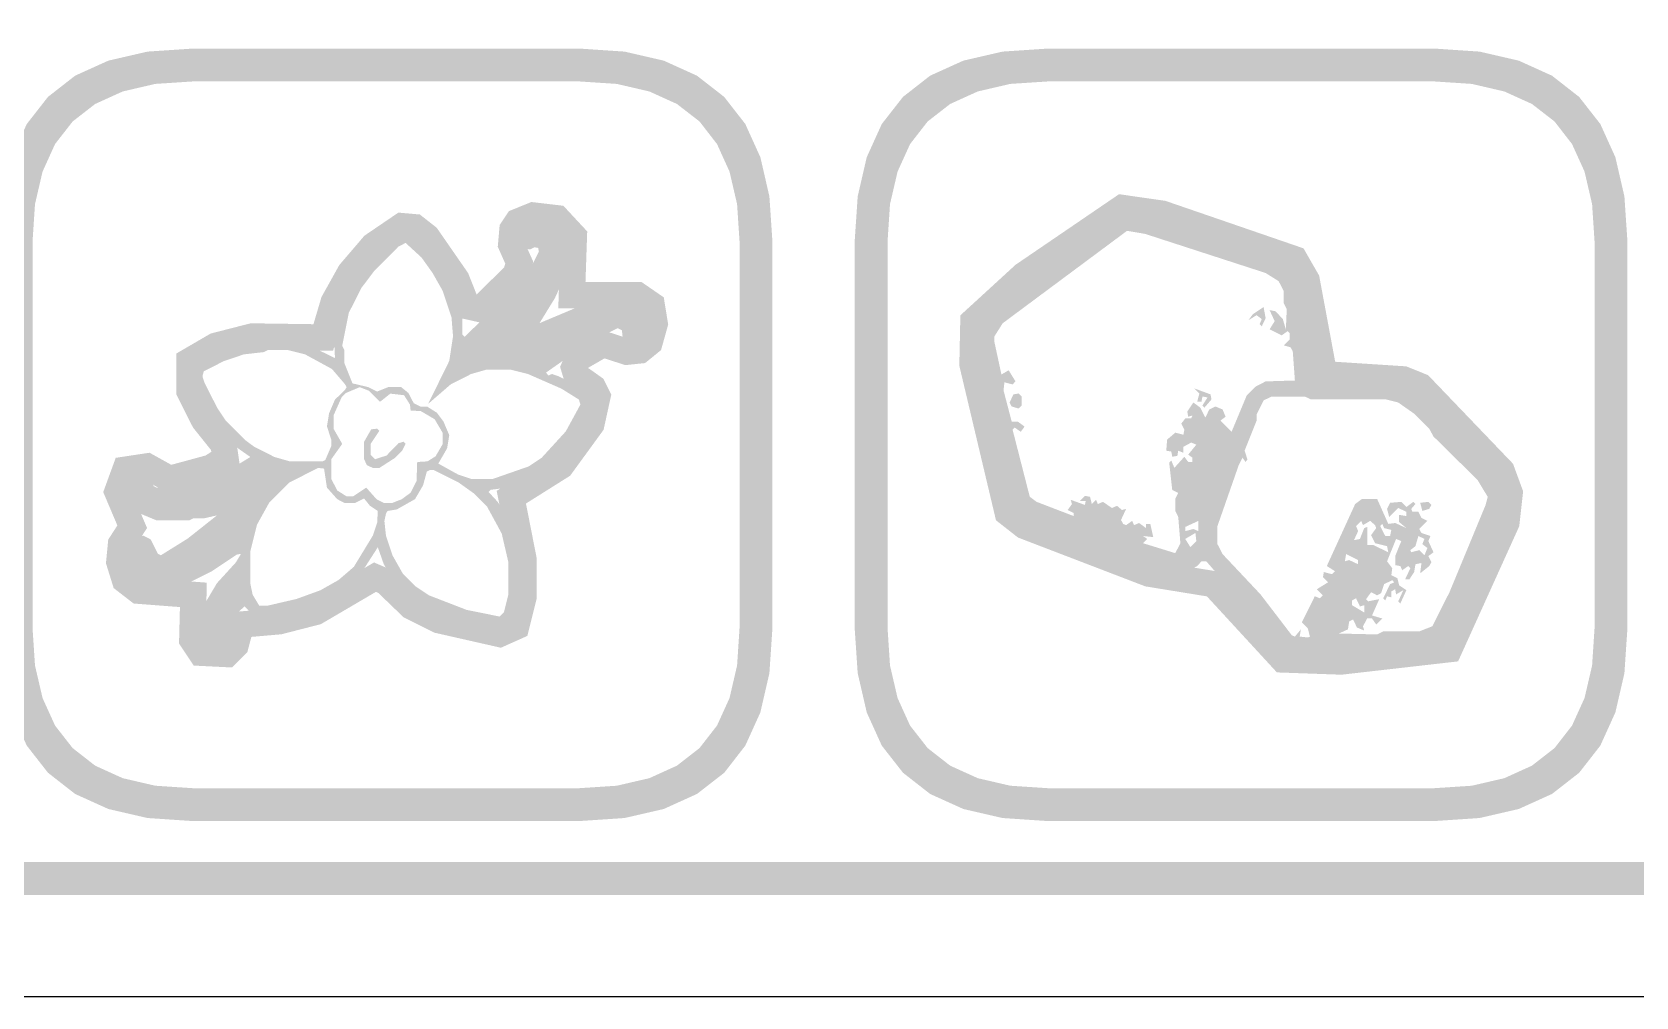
# Model space of a CAD drawing. Header units: millimetres. Extents: x 4 to 272, y 4 to 144.
# Drawn here: x 157.29 to 176.8, y 27.96 to 39.7 of the extents above; entities that cross this region are included whole.
import ezdxf

# ---------------------------------------------------------------- set-up
doc = ezdxf.new("R2010")
doc.units = ezdxf.units.MM
doc.layers.add('CUT', color=1, linetype='Continuous')
doc.layers.add('RASTER', color=7, linetype='Continuous')

msp = doc.modelspace()

# ---------------------------------------------------------------- hatches: boundary and pattern name
at = {"layer": 'RASTER'}
h = msp.add_hatch(color=7, dxfattribs=at)
h.paths.add_polyline_path([(141.2, 44.6), (141.234, 45.116), (141.337, 45.563), (141.509, 45.941), (141.75, 46.25), (142.059, 46.491), (142.438, 46.662), (142.884, 46.766), (143.4, 46.8), (200.6, 46.8), (201.116, 46.766), (201.563, 46.662), (201.941, 46.491), (202.25, 46.25), (202.491, 45.941), (202.663, 45.563), (202.766, 45.116), (202.8, 44.6), (202.8, 31.4), (202.766, 30.884), (202.663, 30.438), (202.491, 30.059), (202.25, 29.75), (201.941, 29.509), (201.563, 29.338), (201.116, 29.234), (200.6, 29.2), (143.4, 29.2), (142.884, 29.234), (142.438, 29.338), (142.059, 29.509), (141.75, 29.75), (141.509, 30.059), (141.337, 30.438), (141.234, 30.884), (141.2, 31.4)])
h.paths.add_polyline_path([(141.6, 44.6), (141.6, 31.4), (141.628, 30.978), (141.712, 30.613), (141.853, 30.303), (142.05, 30.05), (142.303, 29.853), (142.613, 29.712), (142.978, 29.628), (143.4, 29.6), (200.6, 29.6), (201.022, 29.628), (201.388, 29.712), (201.697, 29.853), (201.95, 30.05), (202.147, 30.303), (202.288, 30.612), (202.372, 30.978), (202.4, 31.4), (202.4, 44.6), (202.372, 45.022), (202.288, 45.387), (202.147, 45.697), (201.95, 45.95), (201.697, 46.147), (201.388, 46.288), (201.022, 46.372), (200.6, 46.4), (143.4, 46.4), (142.978, 46.372), (142.613, 46.288), (142.303, 46.147), (142.05, 45.95), (141.853, 45.697), (141.712, 45.387), (141.628, 45.022), (141.6, 44.6)], flags=0)
h = msp.add_hatch(color=7, dxfattribs=at)
h.paths.add_polyline_path([(156.9, 37.15), (156.937, 37.701), (157.047, 38.178), (157.23, 38.582), (157.488, 38.912), (157.818, 39.17), (158.222, 39.353), (158.699, 39.463), (159.25, 39.5), (163.95, 39.5), (164.501, 39.463), (164.978, 39.353), (165.382, 39.17), (165.713, 38.912), (165.97, 38.582), (166.153, 38.178), (166.263, 37.701), (166.3, 37.15), (166.3, 32.45), (166.263, 31.899), (166.153, 31.422), (165.97, 31.018), (165.713, 30.687), (165.382, 30.43), (164.978, 30.247), (164.501, 30.137), (163.95, 30.1), (159.25, 30.1), (158.699, 30.137), (158.222, 30.247), (157.818, 30.43), (157.488, 30.688), (157.23, 31.018), (157.047, 31.422), (156.937, 31.899), (156.9, 32.45)])
h.paths.add_polyline_path([(157.3, 37.15), (157.3, 32.45), (157.33, 31.993), (157.422, 31.597), (157.574, 31.262), (157.788, 30.988), (158.062, 30.774), (158.397, 30.622), (158.793, 30.53), (159.25, 30.5), (163.95, 30.5), (164.407, 30.53), (164.803, 30.622), (165.138, 30.774), (165.413, 30.988), (165.626, 31.262), (165.778, 31.597), (165.87, 31.993), (165.9, 32.45), (165.9, 37.15), (165.87, 37.607), (165.778, 38.003), (165.626, 38.338), (165.413, 38.613), (165.138, 38.826), (164.803, 38.978), (164.407, 39.07), (163.95, 39.1), (159.25, 39.1), (158.793, 39.07), (158.397, 38.978), (158.062, 38.826), (157.788, 38.613), (157.574, 38.338), (157.422, 38.003), (157.33, 37.607), (157.3, 37.15)], flags=0)
h = msp.add_hatch(color=7, dxfattribs=at)
h.paths.add_polyline_path([(167.3, 37.15), (167.337, 37.701), (167.447, 38.178), (167.63, 38.582), (167.888, 38.912), (168.218, 39.17), (168.622, 39.353), (169.099, 39.463), (169.65, 39.5), (174.35, 39.5), (174.901, 39.463), (175.378, 39.353), (175.782, 39.17), (176.112, 38.912), (176.37, 38.582), (176.553, 38.178), (176.663, 37.701), (176.7, 37.15), (176.7, 32.45), (176.663, 31.899), (176.553, 31.422), (176.37, 31.018), (176.112, 30.687), (175.782, 30.43), (175.378, 30.247), (174.901, 30.137), (174.35, 30.1), (169.65, 30.1), (169.099, 30.137), (168.622, 30.247), (168.218, 30.43), (167.888, 30.688), (167.63, 31.018), (167.447, 31.422), (167.337, 31.899), (167.3, 32.45)])
h.paths.add_polyline_path([(167.7, 37.15), (167.7, 32.45), (167.73, 31.993), (167.822, 31.597), (167.974, 31.262), (168.188, 30.988), (168.462, 30.774), (168.797, 30.622), (169.193, 30.53), (169.65, 30.5), (174.35, 30.5), (174.807, 30.53), (175.203, 30.622), (175.538, 30.774), (175.813, 30.988), (176.026, 31.262), (176.178, 31.597), (176.27, 31.993), (176.3, 32.45), (176.3, 37.15), (176.27, 37.607), (176.178, 38.003), (176.026, 38.338), (175.813, 38.613), (175.538, 38.826), (175.203, 38.978), (174.807, 39.07), (174.35, 39.1), (169.65, 39.1), (169.193, 39.07), (168.797, 38.978), (168.462, 38.826), (168.188, 38.613), (167.974, 38.338), (167.822, 38.003), (167.73, 37.607), (167.7, 37.15)], flags=0)
h = msp.add_hatch(color=7, dxfattribs=at)
h.paths.add_polyline_path([(170.516, 37.728), (171.08, 37.647), (172.76, 37.069), (172.95, 36.737), (173.145, 35.689), (174.01, 35.633), (174.275, 35.526), (175.308, 34.448), (175.431, 34.113), (175.384, 33.688), (174.64, 32.043), (173.222, 31.881), (172.436, 31.909), (171.585, 32.834), (170.835, 32.956), (169.287, 33.55), (169.019, 33.76), (168.573, 35.641), (168.586, 36.254), (169.257, 36.869)])
h.paths.add_polyline_path([(170.594, 37.393), (169.456, 36.618), (168.903, 36.111), (168.894, 35.676), (169.305, 33.943), (169.447, 33.831), (170.919, 33.267), (171.746, 33.132), (172.581, 32.224), (173.209, 32.201), (174.423, 32.34), (175.071, 33.773), (175.105, 34.073), (175.03, 34.274), (174.091, 35.255), (173.938, 35.317), (172.876, 35.386), (172.645, 36.625), (172.542, 36.806), (171.005, 37.335), (170.594, 37.393)], flags=0)
h = msp.add_hatch(color=7, dxfattribs=at)
h.paths.add_polyline_path([(163.368, 37.633), (163.757, 37.587), (164.047, 37.275), (164.026, 36.659), (164.708, 36.659), (164.978, 36.473), (165.032, 36.142), (164.945, 35.831), (164.751, 35.673), (164.511, 35.648), (164.257, 35.73), (164.061, 35.617), (164.057, 35.607), (164.054, 35.617), (164.244, 35.482), (164.34, 35.29), (164.246, 34.861), (163.839, 34.302), (163.302, 33.964), (163.433, 33.296), (163.433, 32.809), (163.319, 32.353), (162.997, 32.209), (162.19, 32.392), (161.814, 32.579), (161.506, 32.876), (161.477, 32.889), (160.807, 32.496), (160.328, 32.373), (159.962, 32.341), (159.913, 32.156), (159.726, 31.969), (159.261, 31.992), (159.082, 32.261), (159.093, 32.704), (158.53, 32.747), (158.287, 32.935), (158.193, 33.237), (158.221, 33.526), (158.332, 33.697), (158.16, 34.103), (158.312, 34.52), (158.723, 34.582), (158.988, 34.435), (159.404, 34.548), (159.475, 34.593), (159.471, 34.615), (159.252, 34.889), (159.049, 35.292), (159.049, 35.789), (159.466, 36.032), (159.953, 36.157), (160.717, 36.146), (160.815, 36.477), (161.031, 36.865), (161.337, 37.223), (161.75, 37.504), (162.011, 37.481), (162.216, 37.32), (162.599, 36.767), (162.703, 36.504), (162.699, 36.505), (163.036, 36.837), (163.05, 36.884), (162.959, 37.089), (162.982, 37.352), (163.095, 37.522)])
h.paths.add_polyline_path([(163.412, 37.306), (163.307, 37.263), (163.293, 37.242), (163.285, 37.143), (163.39, 36.907), (163.319, 36.667), (162.8, 36.154), (162.467, 36.229), (162.315, 36.615), (161.98, 37.098), (161.888, 37.171), (161.836, 37.175), (161.552, 36.983), (161.295, 36.681), (161.112, 36.352), (160.955, 35.822), (159.991, 35.837), (159.589, 35.733), (159.369, 35.605), (159.369, 35.368), (159.522, 35.063), (159.776, 34.747), (159.82, 34.435), (159.535, 34.251), (158.946, 34.093), (158.663, 34.249), (158.548, 34.232), (158.504, 34.111), (158.693, 33.666), (158.532, 33.418), (158.518, 33.27), (158.563, 33.126), (158.65, 33.059), (159.42, 33.001), (159.405, 32.354), (159.438, 32.304), (159.601, 32.296), (159.626, 32.321), (159.71, 32.641), (160.274, 32.689), (160.684, 32.795), (161.454, 33.247), (161.686, 33.147), (162, 32.844), (162.298, 32.696), (162.964, 32.545), (163.046, 32.581), (163.113, 32.848), (163.113, 33.265), (162.946, 34.118), (163.616, 34.54), (163.948, 34.995), (164.003, 35.248), (163.993, 35.268), (163.779, 35.42), (163.717, 35.627), (163.809, 35.84), (164.219, 36.078), (164.545, 35.973), (164.623, 35.981), (164.664, 36.014), (164.704, 36.16), (164.684, 36.287), (164.608, 36.339), (163.695, 36.339), (163.722, 37.154), (163.603, 37.283), (163.412, 37.306)], flags=0)
h = msp.add_hatch(color=7, dxfattribs=at)
h.paths.add_polyline_path([(170.624, 37.491), (170.687, 37.502), (171.2, 37.355), (172.409, 36.952), (172.604, 36.853), (172.739, 36.586), (172.911, 35.439), (173.912, 35.413), (174.07, 35.351), (174.363, 35.094), (174.487, 34.925), (175.022, 34.398), (175.132, 34.251), (175.195, 34.13), (175.195, 33.91), (174.473, 32.25), (174.205, 32.188), (173.326, 32.151), (173.252, 32.114), (172.593, 32.114), (172.325, 32.36), (172.274, 32.455), (172.105, 32.616), (172.054, 32.712), (171.577, 33.261), (171.519, 33.261), (171.467, 33.203), (171.273, 33.104), (171.053, 33.141), (169.514, 33.727), (169.32, 33.826), (169.246, 33.899), (169.147, 34.167), (168.927, 35.266), (168.818, 35.633), (168.781, 36.036), (168.88, 36.23), (168.99, 36.34), (170.309, 37.33)])
h.paths.add_polyline_path([(170.613, 37.282), (169.1, 36.157), (169.001, 35.999), (169.001, 35.926), (169.085, 35.534), (169.173, 35.585), (169.257, 35.45), (169.221, 35.413), (169.122, 35.439), (169.111, 35.34), (169.21, 34.962), (169.283, 34.962), (169.367, 34.9), (169.32, 34.837), (169.246, 34.889), (169.221, 34.863), (169.43, 34.046), (169.514, 33.984), (169.965, 33.811), (169.965, 33.848), (169.891, 33.885), (169.943, 33.958), (169.928, 34.009), (170.1, 33.947), (170.111, 33.995), (170.038, 33.995), (170.1, 34.057), (170.163, 34.046), (170.185, 33.958), (170.236, 34.009), (170.258, 33.958), (170.32, 33.984), (170.43, 33.91), (170.492, 33.936), (170.551, 33.885), (170.602, 33.899), (170.54, 33.764), (170.566, 33.716), (170.602, 33.701), (170.676, 33.753), (170.698, 33.701), (170.76, 33.727), (170.844, 33.665), (170.844, 33.716), (170.896, 33.716), (170.932, 33.555), (170.808, 33.569), (170.859, 33.533), (170.808, 33.481), (171.2, 33.36), (171.262, 33.481), (171.236, 33.8), (171.2, 33.874), (171.2, 34.02), (171.236, 34.093), (171.163, 34.13), (171.126, 34.46), (171.152, 34.486), (171.189, 34.398), (171.31, 34.533), (171.357, 34.471), (171.409, 34.471), (171.409, 34.522), (171.357, 34.559), (171.456, 34.68), (171.394, 34.706), (171.299, 34.654), (171.299, 34.581), (171.236, 34.607), (171.225, 34.544), (171.163, 34.533), (171.152, 34.596), (171.09, 34.607), (171.101, 34.742), (171.2, 34.826), (171.299, 34.801), (171.31, 34.863), (171.273, 34.936), (171.321, 34.999), (171.394, 34.999), (171.409, 35.035), (171.357, 35.021), (171.346, 35.083), (171.42, 35.193), (171.504, 35.131), (171.566, 35.01), (171.614, 35.109), (171.687, 35.145), (171.775, 35.109), (171.812, 35.021), (171.75, 34.973), (171.885, 34.837), (172.068, 35.277), (172.178, 35.387), (172.299, 35.45), (172.655, 35.461), (172.629, 35.816), (172.604, 35.864), (172.519, 35.889), (172.593, 35.963), (172.593, 36.036), (172.567, 36.062), (172.494, 36.01), (172.347, 36.084), (172.409, 36.183), (172.347, 36.318), (172.42, 36.303), (172.508, 36.208), (172.545, 36.084), (172.556, 36.329), (172.519, 36.402), (172.519, 36.549), (172.457, 36.67), (172.299, 36.769), (170.833, 37.245)], flags=0)
h.paths.add_polyline_path([(172.274, 36.355), (172.299, 36.219), (172.252, 36.12), (172.226, 36.146), (172.252, 36.208), (172.189, 36.256), (172.09, 36.194), (172.142, 36.267)], flags=0)
h.paths.add_polyline_path([(171.431, 35.365), (171.629, 35.292), (171.64, 35.23), (171.555, 35.131), (171.53, 35.156), (171.592, 35.255), (171.53, 35.266), (171.519, 35.204), (171.467, 35.204), (171.493, 35.303)], flags=0)
h.paths.add_polyline_path([(169.232, 35.292), (169.294, 35.303), (169.331, 35.266), (169.331, 35.156), (169.294, 35.12), (169.21, 35.145), (169.184, 35.193)], flags=0)
h.paths.add_polyline_path([(172.373, 35.266), (172.274, 35.219), (172.189, 35.046), (172.189, 34.973), (172.043, 34.607), (172.079, 34.497), (172.054, 34.471), (172.017, 34.522), (171.969, 34.423), (171.713, 33.69), (171.713, 33.47), (171.775, 33.349), (172.237, 32.858), (172.618, 32.36), (172.655, 32.345), (172.728, 32.433), (172.713, 32.345), (172.812, 32.334), (172.838, 32.345), (172.812, 32.444), (172.739, 32.517), (172.897, 32.836), (172.959, 32.811), (172.996, 32.847), (172.922, 32.921), (173.058, 33.005), (172.996, 33.067), (173.007, 33.13), (173.106, 33.104), (173.142, 33.141), (173.043, 33.203), (173.388, 33.958), (173.472, 34.02), (173.655, 34.02), (173.791, 33.716), (173.875, 33.727), (174.011, 33.665), (173.923, 33.738), (173.923, 33.826), (174.011, 33.811), (174.011, 33.863), (173.912, 33.91), (173.802, 33.8), (173.776, 33.899), (173.813, 33.973), (173.949, 33.984), (174.011, 33.921), (174.095, 33.984), (174.121, 33.958), (174.07, 33.899), (174.084, 33.863), (174.157, 33.863), (174.194, 33.789), (174.267, 33.753), (174.168, 33.654), (174.194, 33.606), (174.304, 33.569), (174.278, 33.507), (174.341, 33.371), (174.278, 33.324), (174.315, 33.25), (174.289, 33.203), (174.179, 33.115), (174.194, 33.24), (174.121, 33.225), (174.106, 33.13), (174.048, 33.042), (173.996, 33.042), (174.059, 33.177), (174.033, 33.203), (173.96, 33.152), (173.938, 33.203), (173.875, 33.214), (173.875, 33.324), (173.949, 33.507), (173.886, 33.533), (173.776, 33.261), (173.839, 33.177), (173.828, 33.093), (173.901, 33.056), (173.923, 32.968), (174.011, 32.91), (173.938, 32.748), (173.912, 32.774), (173.974, 32.91), (173.886, 32.858), (173.875, 32.921), (173.828, 32.895), (173.828, 32.822), (173.776, 32.836), (173.754, 32.785), (173.729, 32.811), (173.813, 32.983), (173.864, 33.005), (173.839, 33.031), (173.74, 32.983), (173.703, 32.873), (173.655, 32.847), (173.582, 32.884), (173.52, 32.8), (173.545, 32.774), (173.681, 32.8), (173.593, 32.602), (173.718, 32.565), (173.644, 32.492), (173.593, 32.565), (173.534, 32.565), (173.483, 32.47), (173.498, 32.419), (173.41, 32.455), (173.362, 32.554), (173.315, 32.528), (173.3, 32.433), (173.19, 32.382), (173.655, 32.371), (173.729, 32.408), (174.168, 32.408), (174.326, 32.47), (174.535, 32.884), (174.975, 33.947), (175, 34.046), (174.876, 34.251), (174.341, 34.779), (174.289, 34.874), (174.106, 35.057), (173.912, 35.193), (173.765, 35.23), (172.849, 35.23), (172.776, 35.266)], flags=0)
h.paths.add_polyline_path([(174.179, 33.973), (174.278, 33.984), (174.315, 33.947), (174.289, 33.899), (174.205, 33.874)], flags=0)
h.paths.add_polyline_path([(171.482, 33.753), (171.321, 33.679), (171.321, 33.628), (171.42, 33.654), (171.482, 33.628)], flags=0)
h.paths.add_polyline_path([(173.461, 33.753), (173.399, 33.69), (173.424, 33.628), (173.373, 33.518), (173.446, 33.533), (173.498, 33.665), (173.534, 33.679), (173.534, 33.459), (173.608, 33.459), (173.791, 33.371), (173.776, 33.445), (173.63, 33.481), (173.582, 33.58), (173.644, 33.665), (173.63, 33.701), (173.571, 33.753), (173.483, 33.701)], flags=0)
h.paths.add_polyline_path([(173.718, 33.716), (173.692, 33.69), (173.754, 33.569), (173.813, 33.569), (173.828, 33.643), (173.74, 33.665)], flags=0)
h.paths.add_polyline_path([(171.445, 33.606), (171.321, 33.533), (171.383, 33.434), (171.456, 33.507)], flags=0)
h.paths.add_polyline_path([(174.157, 33.569), (174.121, 33.445), (174.059, 33.397), (174.07, 33.371), (174.168, 33.397), (174.231, 33.335), (174.267, 33.423), (174.205, 33.47), (174.231, 33.533)], flags=0)
h.paths.add_polyline_path([(173.278, 33.349), (173.263, 33.261), (173.315, 33.276), (173.424, 33.225), (173.424, 33.276)], flags=0)
h.paths.add_polyline_path([(173.399, 32.811), (173.351, 32.785), (173.351, 32.726), (173.498, 32.638), (173.498, 32.726), (173.446, 32.712)], flags=0)
h = msp.add_hatch(color=7, dxfattribs=at)
h.paths.add_polyline_path([(163.414, 37.393), (163.566, 37.401), (163.653, 37.355), (163.76, 37.276), (163.831, 37.135), (163.831, 36.895), (163.805, 36.789), (163.653, 36.462), (163.467, 36.159), (164.017, 36.39), (164.363, 36.47), (164.576, 36.444), (164.716, 36.372), (164.77, 36.319), (164.815, 36.204), (164.754, 36), (164.663, 35.904), (164.629, 35.885), (164.488, 35.904), (164.469, 36.071), (164.416, 36.098), (164.063, 35.92), (163.547, 35.558), (163.573, 35.521), (163.619, 35.54), (163.698, 35.513), (163.946, 35.388), (164.079, 35.282), (164.097, 35.168), (164.044, 35.035), (163.946, 34.841), (163.813, 34.655), (163.547, 34.389), (163.3, 34.237), (163.087, 34.158), (162.874, 34.131), (162.848, 34.104), (162.962, 33.98), (163.087, 33.732), (163.193, 33.307), (163.193, 32.802), (163.095, 32.502), (163.007, 32.456), (162.795, 32.483), (162.236, 32.642), (161.989, 32.767), (161.67, 33.06), (161.572, 33.227), (161.5, 33.432), (161.261, 33.06), (160.995, 32.874), (160.695, 32.722), (160.163, 32.589), (160.004, 32.589), (159.879, 32.714), (159.756, 32.597), (159.685, 32.483), (159.711, 32.377), (159.693, 32.262), (159.552, 32.164), (159.411, 32.209), (159.313, 32.35), (159.313, 32.536), (159.366, 32.696), (159.544, 32.996), (159.772, 33.246), (159.836, 33.352), (159.783, 33.342), (159.48, 33.14), (159.233, 33.015), (158.967, 32.935), (158.728, 32.935), (158.56, 33.007), (158.454, 33.14), (158.409, 33.28), (158.454, 33.448), (158.497, 33.512), (158.568, 33.546), (158.648, 33.573), (158.736, 33.528), (158.826, 33.352), (158.861, 33.334), (159.188, 33.538), (159.544, 33.82), (159.392, 33.785), (159.259, 33.785), (159.206, 33.759), (158.808, 33.759), (158.507, 33.884), (158.409, 34.051), (158.409, 34.184), (158.454, 34.272), (158.534, 34.352), (158.621, 34.37), (158.709, 34.325), (158.773, 34.176), (158.808, 34.158), (158.94, 34.158), (159.339, 34.264), (159.818, 34.45), (159.95, 34.53), (159.81, 34.628), (159.597, 34.841), (159.464, 35.027), (159.366, 35.194), (159.259, 35.46), (159.278, 35.628), (159.411, 35.734), (159.578, 35.806), (159.818, 35.885), (160.083, 35.939), (160.456, 35.939), (160.721, 35.859), (160.979, 35.734), (160.961, 36.098), (161.04, 36.364), (161.165, 36.611), (161.272, 36.771), (161.564, 37.09), (161.838, 37.268), (161.952, 37.222), (162.058, 37.116), (162.324, 36.744), (162.502, 36.337), (162.529, 36.231), (162.529, 36.018), (162.555, 35.992), (163.175, 36.595), (163.387, 36.888), (163.459, 37.028), (163.451, 37.074), (163.406, 37.082), (163.353, 37.055), (163.239, 37.074), (163.193, 37.135), (163.193, 37.214), (163.265, 37.329)])
h.paths.add_polyline_path([(161.838, 37.135), (161.75, 37.09), (161.458, 36.797), (161.298, 36.584), (161.147, 36.284), (161.067, 35.885), (161.093, 35.832), (161.093, 35.673), (161.192, 35.426), (161.386, 35.38), (161.492, 35.327), (161.625, 35.38), (161.785, 35.38), (161.872, 35.309), (161.936, 35.186), (162.024, 35.141), (162.104, 35.141), (162.218, 35.069), (162.298, 34.963), (162.369, 34.796), (162.343, 34.636), (162.236, 34.45), (162.476, 34.317), (162.635, 34.264), (162.901, 34.264), (163.334, 34.415), (163.494, 34.522), (163.786, 34.841), (163.964, 35.168), (163.946, 35.229), (163.733, 35.362), (163.326, 35.54), (163.114, 35.593), (162.821, 35.593), (162.635, 35.54), (162.388, 35.415), (162.112, 35.176), (162.369, 35.699), (162.415, 36), (162.396, 36.231), (162.29, 36.55), (162.165, 36.771), (162.032, 36.957)], flags=0)
h.paths.add_polyline_path([(160.163, 35.832), (160.11, 35.806), (159.871, 35.779), (159.632, 35.699), (159.384, 35.574), (159.366, 35.513), (159.392, 35.434), (159.544, 35.133), (159.65, 34.974), (159.889, 34.734), (159.996, 34.655), (160.243, 34.53), (160.429, 34.477), (160.828, 34.477), (160.862, 34.495), (160.934, 34.663), (160.934, 34.742), (160.881, 34.902), (160.907, 35.061), (160.979, 35.229), (161.101, 35.346), (161.12, 35.38), (161.101, 35.415), (160.942, 35.601), (160.615, 35.779), (160.402, 35.832)], flags=0)
h.paths.add_polyline_path([(161.28, 35.38), (161.112, 35.309), (161.059, 35.255), (160.961, 35.035), (160.961, 34.875), (161.067, 34.689), (160.934, 34.503), (160.934, 34.264), (161.006, 34.123), (161.12, 34.051), (161.2, 34.051), (161.359, 34.158), (161.484, 34.017), (161.572, 33.972), (161.678, 33.972), (161.793, 34.017), (161.899, 34.096), (161.971, 34.237), (161.979, 34.469), (162.104, 34.477), (162.202, 34.538), (162.29, 34.689), (162.29, 34.822), (162.191, 34.99), (162.024, 35.088), (161.899, 35.096), (161.891, 35.168), (161.819, 35.282), (161.652, 35.301), (161.527, 35.202), (161.394, 35.335)], flags=0)
h.paths.add_polyline_path([(161.42, 34.867), (161.492, 34.875), (161.519, 34.849), (161.412, 34.689), (161.412, 34.556), (161.466, 34.503), (161.606, 34.548), (161.75, 34.697), (161.811, 34.716), (161.838, 34.689), (161.793, 34.602), (161.713, 34.522), (161.519, 34.397), (161.439, 34.397), (161.367, 34.431), (161.333, 34.503), (161.333, 34.716)], flags=0)
h.paths.add_polyline_path([(160.775, 34.397), (160.421, 34.219), (160.182, 33.98), (160.03, 33.706), (159.95, 33.387), (159.95, 32.988), (159.977, 32.855), (160.057, 32.722), (160.163, 32.722), (160.509, 32.802), (160.801, 32.908), (161.022, 33.033), (161.208, 33.193), (161.439, 33.573), (161.492, 33.732), (161.5, 33.873), (161.404, 33.937), (161.333, 34.025), (161.226, 33.972), (161.093, 33.972), (161.006, 34.017), (160.881, 34.158), (160.846, 34.389)], flags=0)
h.paths.add_polyline_path([(162.13, 34.37), (162.096, 34.352), (162.05, 34.184), (161.952, 34.017), (161.731, 33.892), (161.617, 33.873), (161.599, 33.839), (161.58, 33.751), (161.599, 33.573), (161.678, 33.334), (161.803, 33.113), (161.963, 32.953), (162.122, 32.847), (162.582, 32.669), (162.981, 32.589), (163.034, 32.642), (163.087, 32.855), (163.087, 33.254), (163.007, 33.599), (162.829, 33.926), (162.67, 34.086), (162.484, 34.219), (162.183, 34.37)], flags=0)

# ---------------------------------------------------------------- linework, layer by layer
at = {"layer": 'CUT'}
msp.add_lwpolyline([(201.001, 27.96), (142.999, 27.96)], dxfattribs=at)

doc.saveas('drawing.dxf')
